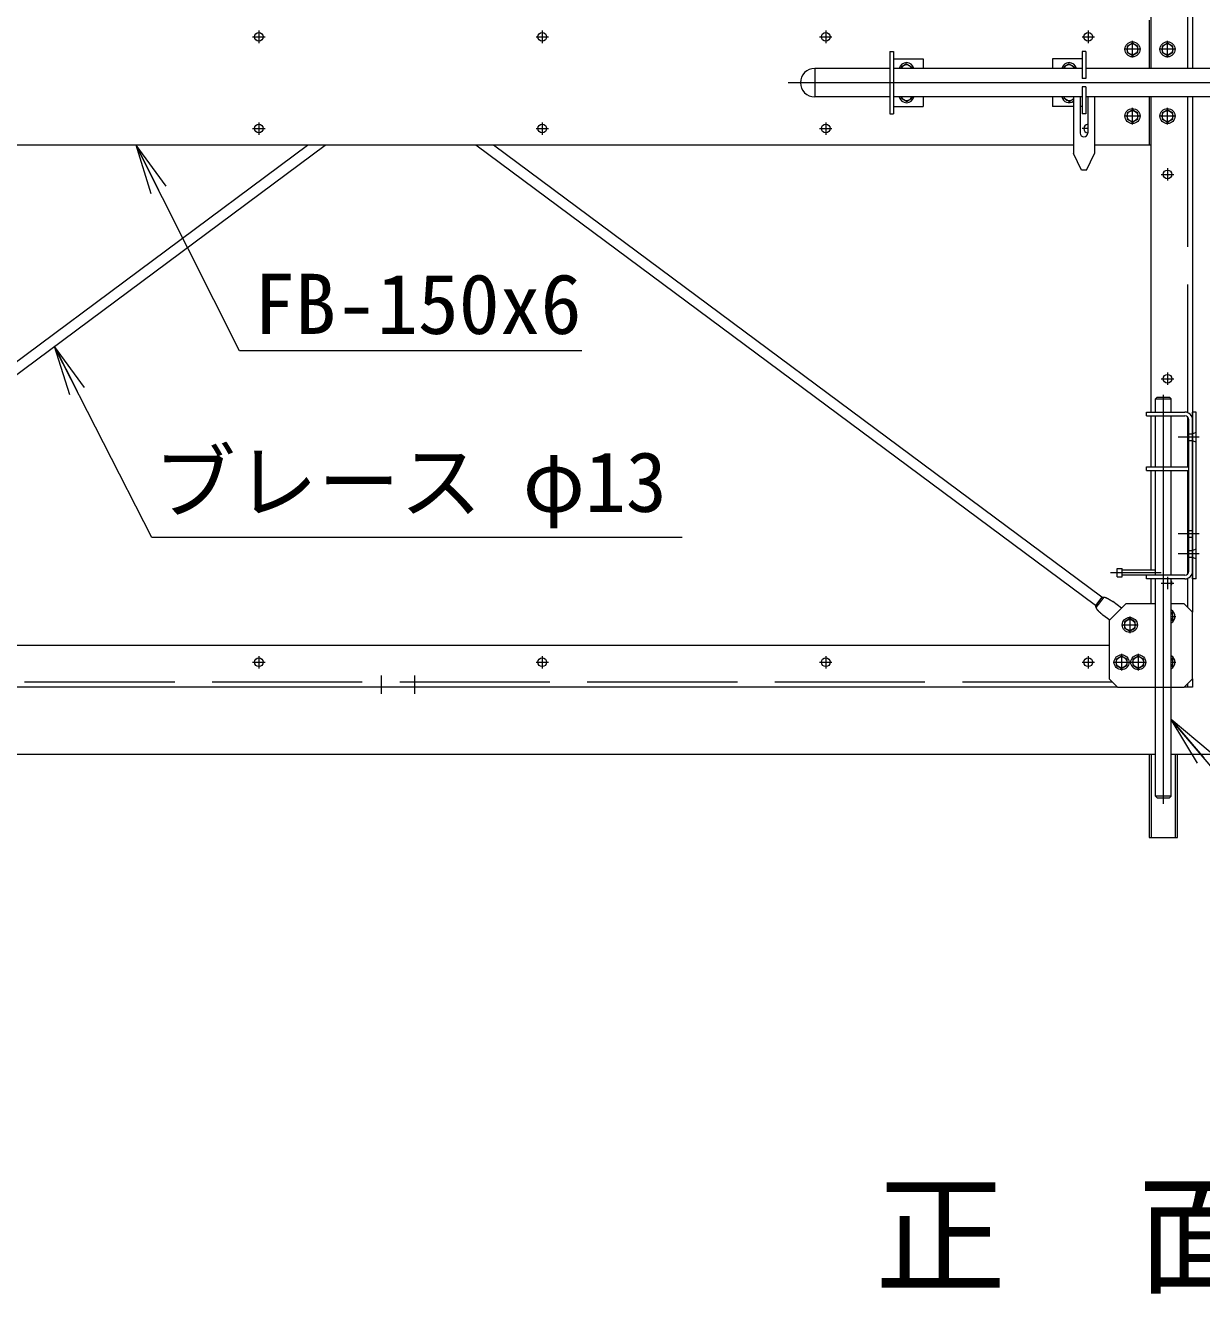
# Model space of a CAD drawing. Units: millimetres, scale not verified. Extents: x -6300 to 6300, y -4455 to 4455.
# Drawn here: x -3461 to -2050, y -822 to 698 of the extents above; entities that cross this region are included whole.
import ezdxf
from ezdxf.enums import TextEntityAlignment as Align

# ---------------------------------------------------------------- set-up
doc = ezdxf.new("R2010")
doc.units = ezdxf.units.MM
doc.header["$LTSCALE"] = 30
doc.linetypes.add('DASHED', pattern=[7.5, 6, -1.5])
doc.linetypes.add('USER1', pattern=[50.8, 31.75, -6.35, 6.35, -6.35])
for name, color, linetype, lineweight in [('0-0_D-STR1', 1, 'Continuous', 18), ('0-1_D-BMK', 2, 'USER1', 13), ('0-3_D-BGD', 7, 'Continuous', 9), ('0-5_D-STR3', 3, 'Continuous', 13), ('0-6_D-STR2', 7, 'Continuous', 9), ('0-7_D-STR-TXT', 7, 'Continuous', 9), ('0-8_D-STR-DIM', 7, 'Continuous', 9), ('0-9_0', 7, 'Continuous', 9), ('0-A_D-TTL-TXT', 7, 'Continuous', 18)]:
    doc.layers.add(name, color=color, linetype=linetype, lineweight=lineweight)
doc.styles.add('ＭＳ ゴシック', font='')
doc.styles.get('ＭＳ ゴシック').set_extended_font_data('MS Gothic')

# ---------------------------------------------------------------- blocks, each defined once
blk = doc.blocks.new('U52')
at = {"layer": '0-1_D-BMK'}
for p, q in [((300, 0), (-300, 0)), ((0, -300), (0, 300))]:
    blk.add_line(p, q, dxfattribs=at)
at = {"layer": '0-5_D-STR3'}
blk.add_lwpolyline([(194.9, 112.5), (0, 225), (-194.9, 112.5), (-194.9, -112.5), (0, -225), (194.9, -112.5)], close=True, dxfattribs=at)
for radius in [270, 194.9]:
    blk.add_circle((0, 0), radius, dxfattribs=at)
blk = doc.blocks.new('U72')
at = {"layer": '0-1_D-BMK'}
for p, q in [((465, -900), (300, -900)), ((465, -2550), (300, -2550))]:
    blk.add_line(p, q, dxfattribs=at)
at = {"layer": '0-5_D-STR3'}
for p in [(2700, -2400), (1035, -3000)]:
    blk.add_line(p, (2100, -3000), dxfattribs=at)
for points in [[(2700, -2400), (2700, -300), (2400, 0), (0, 0), (-300, -300), (-300, -2700), (0, -3000), (465, -3000)], [(465, -752.9), (405.1, -787.5), (405.1, -1012.5), (465, -1047.1)], [(465, -2402.9), (405.1, -2437.5), (405.1, -2662.5), (465, -2697.1)]]:
    blk.add_lwpolyline(points, dxfattribs=at)
for centre, radius, start, end in [((600, -900), 270, 120.00011, 239.99989), ((600, -900), 194.9, 133.85395, 226.14605), ((600, -2550), 270, 120.00011, 239.99989), ((600, -2550), 194.9, 133.85395, 226.14605)]:
    blk.add_arc(centre, radius, start, end, dxfattribs=at)
at = {"layer": '0-8_D-STR-DIM'}
for p in [(1650.1, -900), (2250.1, -900), (1956.2, -2243.8)]:
    blk.add_blockref('U52', p, dxfattribs=at)
blk = doc.blocks.new('_Open')
at = {"layer": '0-9_0'}
blk.add_line((-30, 5), (0, 0), dxfattribs=at)
blk.add_lwpolyline([(-30, -5), (0, 0), (-30, 0)], dxfattribs=at)

msp = doc.modelspace()

# ---------------------------------------------------------------- linework, layer by layer
at = {"layer": '0-0_D-STR1'}
for p, q in [((-2061.01, 1264.73), (-2061.01, 646.73)), ((-2111.01, 1254.73), (-2111.01, 646.73)), ((-2113.01, 704.73), (-2113.01, 646.73)), ((-2113.01, 612.73), (-2113.01, 554.73)), ((-2111.01, 612.73), (-2111.01, 234.73)), ((-2061.01, 612.73), (-2061.01, -5.27)), ((-2203.76, 554.73), (-3910.72, 554.73)), ((-2111.01, 554.73), (-2178.76, 554.73)), ((-2111.01, 230.23), (-2111.01, 169.23)), ((-2111.01, 164.73), (-2111.01, 45.23)), ((-2111.01, 34.73), (-2111.01, 4.73)), ((-2161.01, -45.27), (-3861.01, -45.27)), ((-2061.01, -85.27), (-2061.01, -95.27)), ((-2151.01, -95.27), (-3871.01, -95.27)), ((-2061.01, -95.27), (-2071.01, -95.27))]:
    msp.add_line(p, q, dxfattribs=at)
at = {"layer": '0-0_D-STR1', "linetype": 'DASHED'}
for p, q in [((-2067.01, 1258.73), (-2067.01, 646.73)), ((-2067.01, 612.73), (-2067.01, 234.22)), ((-2067.01, 229.09), (-2067.01, 169.23)), ((-2067.01, 208.73), (-2061.01, 208.73)), ((-2067.01, 200.73), (-2061.01, 200.73)), ((-2067.01, 164.73), (-2067.01, 40.38)), ((-2067.01, 92.73), (-2061.01, 92.73)), ((-2067.01, 84.73), (-2061.01, 84.73)), ((-2067.01, 68.73), (-2061.01, 68.73)), ((-2067.01, 60.73), (-2061.01, 60.73)), ((-2067.01, 35.25), (-2067.01, 0.73)), ((-2157.01, -89.27), (-3865.01, -89.27)), ((-2067.01, -91.27), (-2067.01, -95.27))]:
    msp.add_line(p, q, dxfattribs=at)
at = {"layer": '0-1_D-BMK'}
for p, q in [((-3188.45, 684.73), (-3173.57, 684.73)), ((-3181.01, 692.17), (-3181.01, 677.29)), ((-2848.45, 684.73), (-2833.57, 684.73)), ((-2841.01, 692.17), (-2841.01, 677.29)), ((-2508.45, 684.73), (-2493.57, 684.73)), ((-2501.01, 692.17), (-2501.01, 677.29)), ((-2193.45, 684.73), (-2178.57, 684.73)), ((-2186.01, 692.17), (-2186.01, 677.29)), ((-1615.25, 629.73), (-2546.25, 629.73)), ((-3181.01, 582.17), (-3181.01, 567.29)), ((-2841.01, 582.17), (-2841.01, 567.29)), ((-2501.01, 582.17), (-2501.01, 567.29)), ((-3188.45, 574.73), (-3173.57, 574.73)), ((-2848.45, 574.73), (-2833.57, 574.73)), ((-2508.45, 574.73), (-2493.57, 574.73)), ((-2186.76, 574.73), (-2193.45, 574.73)), ((-2098.45, 519.73), (-2083.57, 519.73)), ((-2091.01, 527.17), (-2091.01, 512.29)), ((-2098.45, 274.73), (-2083.57, 274.73)), ((-2091.01, 282.17), (-2091.01, 267.29)), ((-2096.01, 255.57), (-2096.01, -235.13)), ((-2053.01, 204.73), (-2078.01, 204.73)), ((-2053.01, 88.73), (-2078.01, 88.73)), ((-2053.01, 64.73), (-2078.01, 64.73)), ((-2159.52, 42.23), (-2098.49, 42.23)), ((-2091.01, 37.17), (-2091.01, 22.29)), ((-2098.45, 29.73), (-2083.57, 29.73)), ((-3181.01, -57.83), (-3181.01, -72.71)), ((-2841.01, -57.83), (-2841.01, -72.71)), ((-2501.01, -57.83), (-2501.01, -72.71)), ((-2186.01, -57.83), (-2186.01, -72.71)), ((-3188.45, -65.27), (-3173.57, -65.27)), ((-2848.45, -65.27), (-2833.57, -65.27)), ((-2508.45, -65.27), (-2493.57, -65.27)), ((-2193.45, -65.27), (-2178.57, -65.27)), ((-3033.72, -103.27), (-3033.72, -81.27)), ((-2993.72, -103.27), (-2993.72, -81.27))]:
    msp.add_line(p, q, dxfattribs=at)
at = {"layer": '0-3_D-BGD'}
msp.add_line((-3799.51, -175.27), (-2105.51, -175.27), dxfattribs=at)
at = {"layer": '0-5_D-STR3'}
for p, q in [((-2424.01, 667.23), (-2424.01, 592.23)), ((-2424.01, 667.23), (-2419.51, 667.23)), ((-2419.51, 667.23), (-2419.51, 592.23)), ((-2419.51, 658.23), (-2384.01, 658.23)), ((-2384.01, 658.23), (-2384.01, 646.73)), ((-2229.01, 658.23), (-2229.01, 646.73)), ((-2193.51, 658.23), (-2229.01, 658.23)), ((-2193.51, 667.23), (-2193.51, 634.73)), ((-2189.01, 667.23), (-2193.51, 667.23)), ((-2189.01, 667.23), (-2189.01, 634.73)), ((-2514.25, 646.73), (-2514.25, 612.73)), ((-2424.01, 646.73), (-2514.25, 646.73)), ((-2193.51, 646.73), (-2419.51, 646.73)), ((-2404.01, 652.23), (-2410.51, 648.49)), ((-2410.51, 648.49), (-2410.51, 646.73)), ((-2404.01, 652.23), (-2397.51, 648.49)), ((-2397.51, 648.49), (-2397.51, 646.73)), ((-2209.01, 652.23), (-2215.51, 648.49)), ((-2215.51, 648.49), (-2215.51, 646.73)), ((-2209.01, 652.23), (-2202.51, 648.49)), ((-2202.51, 648.49), (-2202.51, 646.73)), ((-1910.01, 646.73), (-2189.01, 646.73)), ((-2189.01, 634.73), (-2193.51, 634.73)), ((-2193.51, 624.73), (-2193.51, 592.23)), ((-2189.01, 624.73), (-2193.51, 624.73)), ((-2189.01, 624.73), (-2189.01, 592.23)), ((-2424.01, 612.73), (-2514.25, 612.73)), ((-2193.51, 612.73), (-2419.51, 612.73)), ((-2410.51, 612.73), (-2410.51, 610.97)), ((-2404.01, 607.23), (-2410.51, 610.97)), ((-2404.01, 607.23), (-2397.51, 610.97)), ((-2397.51, 612.73), (-2397.51, 610.97)), ((-2384.01, 612.73), (-2384.01, 601.23)), ((-2229.01, 612.73), (-2229.01, 601.23)), ((-2215.51, 612.73), (-2215.51, 610.97)), ((-2209.01, 607.23), (-2215.51, 610.97)), ((-2209.01, 607.23), (-2203.76, 610.26)), ((-2203.76, 612.73), (-2203.76, 544.73)), ((-2195.76, 612.73), (-2195.76, 569.23)), ((-1910.01, 612.73), (-2189.01, 612.73)), ((-2186.76, 612.73), (-2186.76, 569.23)), ((-2178.76, 612.73), (-2178.76, 544.73)), ((-2419.51, 601.23), (-2384.01, 601.23)), ((-2203.76, 601.23), (-2229.01, 601.23)), ((-2193.51, 601.23), (-2195.76, 601.23)), ((-2189.01, 592.23), (-2193.51, 592.23)), ((-3852.06, 12.86), (-3122.62, 554.73)), ((-3844.49, 2.66), (-3101.32, 554.73)), ((-2177.52, 2.66), (-2920.69, 554.73)), ((-2169.95, 12.86), (-2899.4, 554.73)), ((-2194.26, 524.73), (-2203.76, 544.73)), ((-2188.26, 524.73), (-2178.76, 544.73)), ((-2188.26, 524.73), (-2194.26, 524.73)), ((-2103.51, 252.48), (-2105.51, 250.48)), ((-2105.51, 250.48), (-2086.51, 250.48)), ((-2105.51, 234.73), (-2105.51, 250.48)), ((-2103.51, 252.48), (-2088.51, 252.48)), ((-2086.51, 250.48), (-2088.51, 252.48)), ((-2086.51, 234.73), (-2086.51, 250.48)), ((-2116.01, 234.73), (-2070.01, 234.73)), ((-2116.01, 230.23), (-2116.01, 234.73)), ((-2116.01, 230.23), (-2070.01, 230.23)), ((-2105.51, 169.23), (-2105.51, 230.23)), ((-2086.51, 169.23), (-2086.51, 230.23)), ((-2056.51, 234.73), (-2061.01, 234.73)), ((-2061.01, 34.73), (-2061.01, 234.73)), ((-2056.51, 34.73), (-2056.51, 234.73)), ((-2065.51, 43.73), (-2065.51, 225.73)), ((-2061.01, 225.73), (-2061.01, 43.73)), ((-2116.01, 169.23), (-2065.51, 169.23)), ((-2116.01, 164.73), (-2116.01, 169.23)), ((-2116.01, 164.73), (-2065.51, 164.73)), ((-2105.51, 39.23), (-2105.51, 164.73)), ((-2086.51, 39.23), (-2086.51, 164.73)), ((-2145.51, 37.23), (-2145.51, 47.23)), ((-2151.51, 37.23), (-2145.51, 37.23)), ((-2105.51, 45.23), (-2145.51, 45.23)), ((-2105.51, 39.23), (-2145.51, 39.23)), ((-2116.01, 34.73), (-2116.01, 39.23)), ((-2070.01, 39.23), (-2116.01, 39.23)), ((-2070.01, 34.73), (-2116.01, 34.73)), ((-2105.51, -225.77), (-2105.51, 34.73)), ((-2086.51, -225.77), (-2086.51, 34.73)), ((-2056.51, 34.73), (-2061.01, 34.73)), ((-2169.95, 12.86), (-2177.52, 2.66)), ((-2167.47, 12.84), (-2176.79, 0.3)), ((-2146.07, -0.33), (-2156.53, 7.44)), ((-2160.37, -14.63), (-2168.46, -8.62)), ((-2113.01, -175.27), (-2113.01, -275.27)), ((-2110.71, -175.27), (-2110.71, -275.27)), ((-2081.31, -275.27), (-2081.31, -175.27)), ((-2086.51, -225.77), (-2105.51, -225.77)), ((-2103.51, -227.77), (-2105.51, -225.77)), ((-2103.51, -227.77), (-2088.51, -227.77)), ((-2086.51, -225.77), (-2088.51, -227.77))]:
    msp.add_line(p, q, dxfattribs=at)
at = {"layer": '0-5_D-STR3', "linetype": 'DASHED'}
for p, q in [((-2065.51, 208.73), (-2061.01, 208.73)), ((-2065.51, 200.73), (-2061.01, 200.73)), ((-2060.91, 208.73), (-2056.51, 210.73)), ((-2060.91, 200.73), (-2056.51, 198.73)), ((-2065.51, 68.73), (-2061.01, 68.73)), ((-2060.91, 68.73), (-2056.51, 70.73)), ((-2065.51, 60.73), (-2061.01, 60.73)), ((-2060.91, 60.73), (-2056.51, 58.73))]:
    msp.add_line(p, q, dxfattribs=at)
at = {"layer": '0-5_D-STR3'}
for points in [[(-2151.51, 37.23), (-2151.51, 47.23), (-2145.51, 47.23)], [(-2177.52, 2.66), (-2177.45, 2.43), (-2177.38, 2.19), (-2177.32, 1.95), (-2177.25, 1.71), (-2177.18, 1.48), (-2177.11, 1.24), (-2177.03, 1), (-2176.96, 0.77), (-2176.88, 0.54), (-2176.79, 0.31), (-2176.7, 0.08), (-2176.61, -0.14), (-2176.5, -0.36), (-2176.39, -0.58), (-2176.28, -0.79), (-2176.16, -1), (-2176.03, -1.21), (-2175.89, -1.41), (-2175.76, -1.62), (-2175.61, -1.81), (-2175.46, -2.01), (-2175.31, -2.2), (-2175.15, -2.39), (-2174.99, -2.58), (-2174.83, -2.77), (-2174.66, -2.95), (-2174.49, -3.13), (-2174.32, -3.31), (-2174.15, -3.49), (-2173.97, -3.67), (-2173.79, -3.85), (-2173.61, -4.02), (-2173.43, -4.19), (-2173.25, -4.37), (-2173.06, -4.54), (-2172.88, -4.71), (-2172.7, -4.88), (-2172.52, -5.05), (-2172.33, -5.22)], [(-2169.95, 12.86), (-2169.7, 12.86), (-2169.45, 12.86), (-2169.21, 12.87), (-2168.96, 12.87), (-2168.71, 12.87), (-2168.47, 12.87), (-2168.22, 12.87), (-2167.97, 12.87), (-2167.73, 12.86), (-2167.48, 12.84), (-2167.24, 12.82), (-2167, 12.79), (-2166.76, 12.76), (-2166.52, 12.71), (-2166.28, 12.67), (-2166.04, 12.61), (-2165.81, 12.55), (-2165.57, 12.48), (-2165.34, 12.4), (-2165.11, 12.32), (-2164.88, 12.24), (-2164.65, 12.15), (-2164.42, 12.05), (-2164.2, 11.95), (-2163.97, 11.85), (-2163.75, 11.74), (-2163.52, 11.63), (-2163.3, 11.52), (-2163.08, 11.4), (-2162.86, 11.29), (-2162.64, 11.17), (-2162.42, 11.04), (-2162.2, 10.92), (-2161.98, 10.8), (-2161.77, 10.67), (-2161.55, 10.54), (-2161.33, 10.42), (-2161.12, 10.29), (-2160.91, 10.17)], [(-2160.91, 10.17), (-2160.69, 10.04), (-2160.48, 9.91), (-2160.27, 9.79), (-2160.05, 9.66), (-2159.84, 9.53), (-2159.63, 9.41), (-2159.42, 9.28), (-2159.21, 9.15), (-2159, 9.02), (-2158.79, 8.9), (-2158.58, 8.77), (-2158.38, 8.64), (-2158.17, 8.51), (-2157.96, 8.38), (-2157.76, 8.24), (-2157.55, 8.11), (-2157.35, 7.98), (-2157.14, 7.85), (-2156.94, 7.71), (-2156.74, 7.58), (-2156.53, 7.44)], [(-2172.33, -5.22), (-2172.15, -5.38), (-2171.97, -5.55), (-2171.79, -5.72), (-2171.6, -5.89), (-2171.42, -6.05), (-2171.24, -6.22), (-2171.05, -6.38), (-2170.87, -6.55), (-2170.69, -6.71), (-2170.51, -6.87), (-2170.32, -7.03), (-2170.14, -7.19), (-2169.95, -7.36), (-2169.77, -7.52), (-2169.58, -7.67), (-2169.4, -7.83), (-2169.21, -7.99), (-2169.02, -8.15), (-2168.84, -8.3), (-2168.65, -8.46), (-2168.46, -8.62)], [(-2113.01, -275.27), (-2079.01, -275.27), (-2079.01, -175.27)]]:
    msp.add_lwpolyline(points, dxfattribs=at)
for centre in [(-3181.01, 684.73), (-2841.01, 684.73), (-2501.01, 684.73), (-2186.01, 684.73), (-3181.01, 574.73), (-2841.01, 574.73), (-2501.01, 574.73), (-2091.01, 519.73), (-2091.01, 274.73), (-3181.01, -65.27), (-2841.01, -65.27), (-2501.01, -65.27), (-2186.01, -65.27)]:
    msp.add_circle(centre, 5.25, dxfattribs=at)
for centre, radius, start, end in [((-2514.25, 629.73), 17, 90, 270), ((-2404.01, 644.73), 9, 12.83959, 167.16041), ((-2404.01, 644.73), 6.5, 17.92021, 162.07979), ((-2209.01, 644.73), 9, 12.83959, 167.16041), ((-2209.01, 644.73), 6.5, 17.92021, 162.07979), ((-2404.01, 614.73), 9, 192.83959, 347.16041), ((-2404.01, 614.73), 6.5, 197.92021, 342.07979), ((-2209.01, 614.73), 9, 192.83959, 305.68533), ((-2209.01, 614.73), 6.5, 197.92022, 323.87107), ((-2186.01, 574.73), 5.25, 98.21352, 261.78648), ((-2191.26, 569.23), 4.5, 180, 0), ((-2070.01, 225.73), 9, 0, 90), ((-2070.01, 225.73), 4.5, 0, 90), ((-2091.01, 29.73), 5.25, 328.99759, 31.00241), ((-2070.01, 43.73), 9, 270, 0), ((-2070.01, 43.73), 4.5, 270, 0)]:
    msp.add_arc(centre, radius, start, end, dxfattribs=at)
at = {"layer": '0-6_D-STR2'}
msp.add_line((-2086.51, -175.27), (-2012.51, -175.27), dxfattribs=at)
at = {"layer": '0-7_D-STR-TXT'}
for points in [[(-2793.74, 307.98), (-3204.43, 307.98), (-3327.2, 552.95)], [(-2673.15, 84.31), (-3309.43, 84.31), (-3425.27, 311.44)], [(-1267.26, -432.42), (-1831.78, -432.42), (-2085.21, -135.61)]]:
    msp.add_lwpolyline(points, dxfattribs=at)
at = {"layer": '0-A_D-TTL-TXT', "color": 3}
msp.add_line((-2424.01, 592.23), (-2419.51, 592.23), dxfattribs=at)

# ---------------------------------------------------------------- block references
at = {"layer": '0-7_D-STR-TXT', "xscale": 2, "yscale": 2}
for p, rotation in [((-3328.1, 554.73), 116.62005), ((-3426.18, 313.22), 117.02193), ((-2086.51, -134.09), 130.49207)]:
    msp.add_blockref('_Open', p, dxfattribs=dict(at, rotation=rotation))
at = {"layer": '0-8_D-STR-DIM', "xscale": 0.03333333, "yscale": 0.03333333}
for p in [(-2133.01, 669.73), (-2091.01, 669.73), (-2133.01, 589.73), (-2091.01, 589.73)]:
    msp.add_blockref('U52', p, dxfattribs=at)
at = {"layer": '0-8_D-STR-DIM', "xscale": 0.03333333, "yscale": 0.03333333, "rotation": 180}
msp.add_blockref('U72', (-2071.01, -95.27), dxfattribs=at)

# ---------------------------------------------------------------- texts
at = {"layer": '0-7_D-STR-TXT', "style": 'ＭＳ ゴシック'}
for s, p in [('FB-150x6', (-3186.59, 306.79)), ('ブレース φ13', (-3307.09, 93.43))]:
    msp.add_text(s, height=72.14, dxfattribs=at).set_placement(p, align=Align.BOTTOM_LEFT)
at = {"layer": '0-A_D-TTL-TXT', "style": 'ＭＳ ゴシック'}
msp.add_text('正\u3000面\u3000図', height=115.5, dxfattribs=at).set_placement((-2442.07, -844.39), align=Align.BOTTOM_LEFT)

doc.saveas('drawing.dxf')
